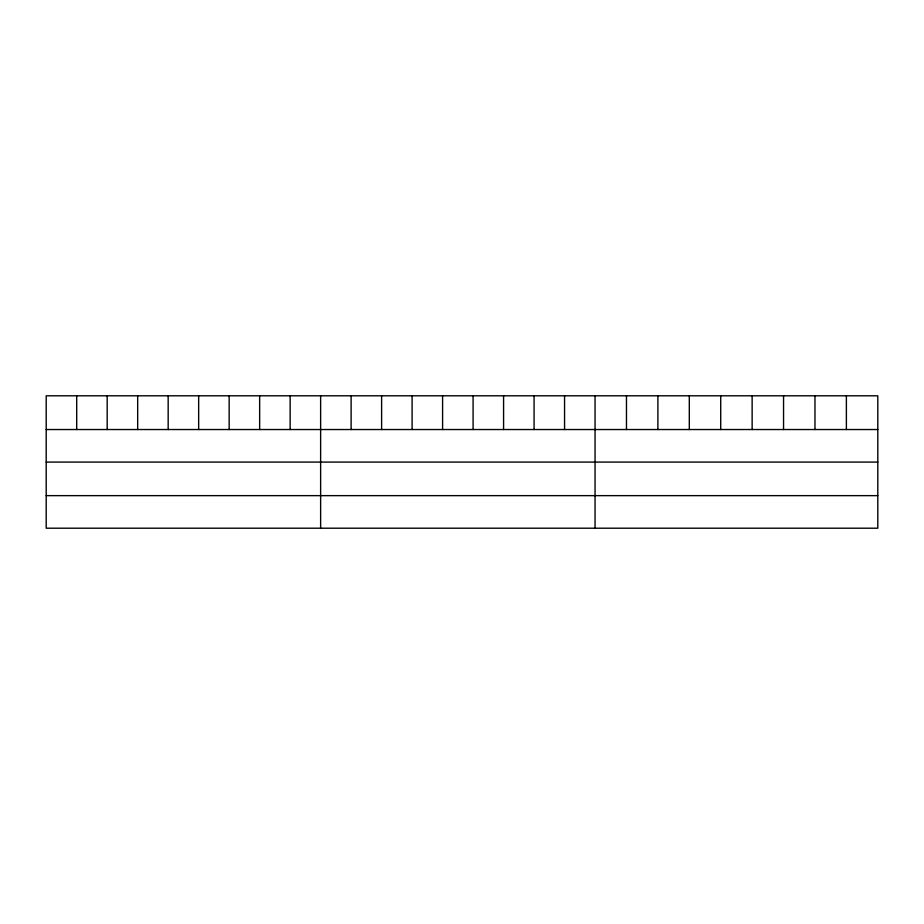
<?xml version="1.0" encoding="UTF-8"?>
<svg xmlns="http://www.w3.org/2000/svg" width="924" height="924" viewBox="0 0 924 924"><rect width="100%" height="100%" fill="white"/><g stroke="black" fill="none" stroke-linecap="round" stroke-linejoin="round"><path stroke-width="1.39" d="M877.8 462.092L877.8 395.795L46.2 395.795L46.2 528.205L877.8 528.205L877.8 462.092L46.2 462.092M46.2 429.533L877.8 429.533M46.2 495.645L877.8 495.645M846.384 395.795L846.384 429.533M814.968 395.795L814.968 429.533M783.552 395.795L783.552 429.533M752.136 395.795L752.136 429.533M720.72 395.795L720.72 429.533M689.304 395.795L689.304 429.533M657.888 395.795L657.888 429.533M626.472 395.795L626.472 429.533M595.056 395.795L595.056 528.205M564.564 395.795L564.564 429.533M534.072 395.795L534.072 429.533M503.58 395.795L503.58 429.533M473.088 395.795L473.088 429.533M442.596 395.795L442.596 429.533M412.104 395.795L412.104 429.533M381.612 395.795L381.612 429.533M351.12 395.795L351.12 429.533M320.628 395.795L320.628 528.205M290.136 395.795L290.136 429.533M259.644 395.795L259.644 429.533M229.152 395.795L229.152 429.533M198.66 395.795L198.66 429.533M168.168 395.795L168.168 429.533M137.676 395.795L137.676 429.533M107.184 395.795L107.184 429.533M76.692 395.795L76.692 429.533"/></g></svg>
